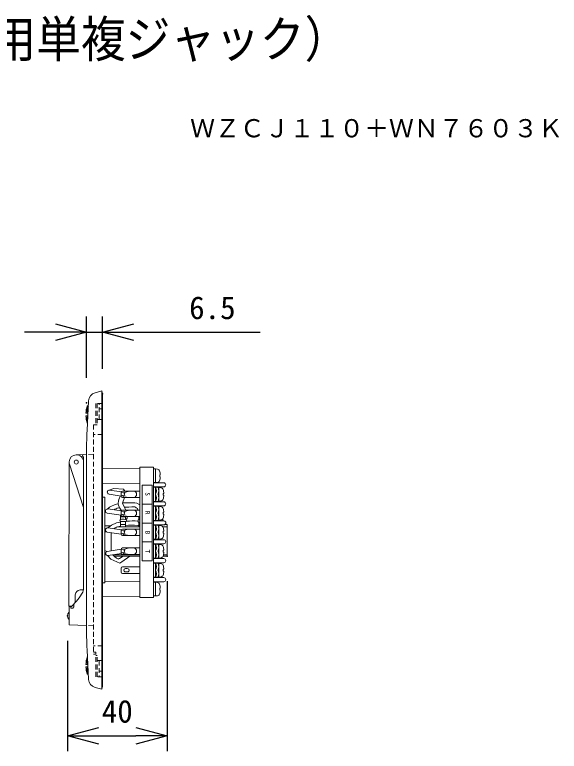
# Model space of a CAD drawing. Units: millimetres, scale not verified. Extents: x -62 to 63, y -57 to 57.
# Drawn here: x 13.2 to 57, y -2.5 to 56.8 of the extents above; entities that cross this region are included whole.
import ezdxf
from ezdxf.enums import TextEntityAlignment as Align

# ---------------------------------------------------------------- set-up
doc = ezdxf.new("R2010")
doc.units = ezdxf.units.MM
doc.header["$LTSCALE"] = 0.125
doc.header["$PDMODE"] = 32
doc.header["$PDSIZE"] = 0.025
doc.linetypes.add('USER1', pattern=[4.7625, 3.175, -1.5875])
for name, color, linetype in [('0-0_0', 7, 'Continuous'), ('0-1_Defpoints', 7, 'Continuous'), ('0-4_MOJI1', 7, 'Continuous'), ('0-5_TOUROKU', 7, 'Continuous'), ('0-6_SUNPO', 7, 'Continuous')]:
    doc.layers.add(name, color=color, linetype=linetype)
doc.layers.add('0-2_GAIKEI', color=1, linetype='Continuous', lineweight=18)
doc.styles.add('ＭＳ ゴシック', font='')
doc.styles.get('ＭＳ ゴシック').set_extended_font_data('MS Gothic')

# ---------------------------------------------------------------- blocks, each defined once
blk = doc.blocks.new('_Open30')
at = {"layer": '0-0_0'}
blk.add_line((0, 0), (-1, 0), dxfattribs=at)
blk.add_lwpolyline([(-1, 0.26795), (0, 0), (-1, -0.26795)], dxfattribs=at)
blk = doc.blocks.new('D1')
at = {"layer": '0-1_Defpoints'}
for p in [(89.9409, 326.7352), (81.9409, 321.9352), (89.9409, 312.2918)]:
    blk.add_point(p, dxfattribs=at)
at = {"layer": '0-6_SUNPO'}
for p, q in [((89.9409, 324.7352), (89.9409, 311.0418)), ((81.9409, 319.9352), (81.9409, 311.0418)), ((84.4409, 312.2918), (87.4409, 312.2918))]:
    blk.add_line(p, q, dxfattribs=at)
at = {"layer": '0-6_SUNPO', "xscale": 2.5, "yscale": 2.5, "rotation": 180}
blk.add_blockref('_Open30', (81.9409, 312.2918), dxfattribs=at)
at = {"layer": '0-6_SUNPO', "xscale": 2.5, "yscale": 2.5}
blk.add_blockref('_Open30', (89.9409, 312.2918), dxfattribs=at)
at = {"layer": '0-6_SUNPO', "style": 'ＭＳ ゴシック'}
blk.add_text('40', height=1.833, dxfattribs=at).set_placement((84.6909, 312.7918), align=Align.BOTTOM_LEFT)
blk = doc.blocks.new('D4')
at = {"layer": '0-1_Defpoints'}
for p in [(84.7609, 344.763), (84.7609, 339.8033), (83.4609, 339.0813)]:
    blk.add_point(p, dxfattribs=at)
at = {"layer": '0-6_SUNPO'}
for p, q in [((83.4609, 341.0813), (83.4609, 346.013)), ((84.7609, 341.8033), (84.7609, 346.013)), ((80.9609, 344.763), (78.4609, 344.763)), ((83.4609, 344.763), (84.7609, 344.763)), ((87.2609, 344.763), (97.4276, 344.763))]:
    blk.add_line(p, q, dxfattribs=at)
at = {"layer": '0-6_SUNPO', "xscale": 2.5, "yscale": 2.5}
blk.add_blockref('_Open30', (83.4609, 344.763), dxfattribs=at)
at = {"layer": '0-6_SUNPO', "xscale": 2.5, "yscale": 2.5, "rotation": 180}
blk.add_blockref('_Open30', (84.7609, 344.763), dxfattribs=at)
at = {"layer": '0-6_SUNPO', "style": 'ＭＳ ゴシック'}
blk.add_text('6.5', height=1.833, dxfattribs=at).set_placement((91.7193, 345.263), align=Align.BOTTOM_LEFT)

msp = doc.modelspace()

# ---------------------------------------------------------------- linework, layer by layer
at = {"layer": '0-2_GAIKEI', "color": 7}
for p, q in [((19.6632, 26.3879), (20.2091, 26.5342)), ((20.2091, 26.5342), (20.2713, 26.3023)), ((20.2713, 26.3023), (20.2713, 2.766)), ((19.0233, 23.3588), (19.1453, 25.7475)), ((20.2713, 25.5342), (20.2713, 3.5342)), ((18.9714, 21.418), (18.1381, 21.394)), ((17.5713, 20.8148), (17.5599, 9.2161)), ((18.9713, 21.3189), (18.9713, 7.7495)), ((23.2713, 20.3042), (20.2713, 20.3304)), ((23.2713, 20.4022), (23.2713, 9.9222)), ((24.3713, 20.4022), (23.2713, 20.4022)), ((24.3713, 20.4022), (24.3713, 9.9222)), ((24.5113, 20.2542), (24.3713, 20.2542)), ((24.5113, 20.2542), (24.6807, 20.2394)), ((24.909, 19.7842), (24.8642, 19.7842)), ((24.8642, 19.7842), (24.8642, 19.6242)), ((24.909, 19.6242), (24.8642, 19.6242)), ((24.5113, 19.1542), (24.3713, 19.1542)), ((25.1863, 19.1422), (24.3713, 19.1422)), ((24.5113, 19.1542), (24.6807, 19.169)), ((25.1863, 18.8122), (24.3713, 18.8122)), ((24.7913, 18.7822), (24.3713, 18.7822)), ((24.7913, 18.7642), (24.9607, 18.7494)), ((25.1442, 18.2942), (25.1442, 18.1342)), ((25.189, 18.2942), (25.1442, 18.2942)), ((25.189, 18.1342), (25.1442, 18.1342)), ((24.7913, 17.6462), (24.3713, 17.6462)), ((25.1863, 17.6162), (24.3713, 17.6162)), ((25.1863, 17.2862), (24.3713, 17.2862)), ((24.7913, 17.2562), (24.3713, 17.2562)), ((24.7913, 17.6642), (24.9607, 17.679)), ((24.7913, 17.2562), (24.7913, 16.1202)), ((24.7913, 17.2382), (24.9607, 17.2234)), ((25.189, 16.6082), (25.1442, 16.6082)), ((25.1863, 16.0902), (24.3713, 16.0902)), ((25.1113, 16.0902), (25.1113, 16.2437)), ((25.4513, 15.7942), (25.2866, 15.7942)), ((25.4513, 13.2342), (25.4513, 15.7942)), ((24.7913, 13.0682), (24.3713, 13.0682)), ((25.1863, 13.0382), (24.3713, 13.0382)), ((24.7913, 13.0862), (24.9607, 13.101)), ((25.4513, 13.2342), (25.132, 13.2342)), ((25.1863, 12.7082), (24.3713, 12.7082)), ((24.7913, 12.6782), (24.3713, 12.6782)), ((24.7913, 12.6782), (24.7913, 11.5422)), ((24.7913, 12.6602), (24.9607, 12.6454)), ((25.189, 12.0302), (25.1442, 12.0302)), ((24.7913, 11.5422), (24.3713, 11.5422)), ((25.1863, 11.5122), (24.3713, 11.5122)), ((24.7913, 11.5602), (24.9607, 11.575)), ((25.1863, 11.1822), (24.3713, 11.1822)), ((24.5113, 11.1342), (24.3713, 11.1342)), ((24.5113, 11.1342), (24.6807, 11.1194)), ((24.909, 10.6642), (24.8642, 10.6642)), ((24.8642, 10.6642), (24.8642, 10.5042)), ((24.909, 10.5042), (24.8642, 10.5042)), ((23.2713, 9.9842), (20.2713, 9.958)), ((24.3713, 9.9222), (23.2713, 9.9222)), ((24.5113, 10.0342), (24.3713, 10.0342)), ((24.5113, 10.0342), (24.6807, 10.049)), ((17.5599, 9.2161), (17.7981, 9.2159)), ((17.5713, 9.1742), (17.7632, 9.1809)), ((17.5713, 9.1742), (17.5713, 8.7342)), ((17.5713, 8.1342), (17.5713, 7.7026)), ((18.9714, 7.6537), (17.5713, 7.7026)), ((19.0233, 5.7095), (19.1453, 3.3209)), ((19.6632, 2.6805), (20.2091, 2.5342)), ((20.2091, 2.5342), (20.2712, 2.766))]:
    msp.add_line(p, q, dxfattribs=at)
at = {"layer": '0-2_GAIKEI'}
for p, q in [((20.2091, 26.5342), (20.2091, 2.5342)), ((19.0279, 25.3342), (19.0279, 24.7342)), ((19.0282, 25.3342), (19.0779, 25.3342)), ((19.0779, 25.3342), (19.0779, 24.7342)), ((19.1219, 25.2902), (19.0779, 25.3342)), ((18.925, 24.5342), (19.0839, 24.5342)), ((18.926, 24.7342), (19.0839, 24.7342)), ((19.0279, 24.5342), (19.0279, 23.9342)), ((19.0779, 24.5342), (19.0779, 24.4275)), ((19.0839, 24.7342), (19.0839, 24.5342)), ((19.0279, 23.9342), (19.0527, 23.9342)), ((17.5713, 20.3342), (17.5713, 20.7614)), ((18.7313, 21.2137), (18.7313, 10.5497)), ((17.5995, 20.6355), (18.7277, 17.1516)), ((24.5113, 20.2542), (24.5113, 19.1542)), ((23.2713, 19.1042), (20.2713, 19.078)), ((20.6505, 18.425), (20.6475, 18.4053)), ((21.1727, 18.682), (20.7927, 18.5603)), ((21.7824, 18.4201), (20.8319, 18.5594)), ((21.9558, 18.6312), (21.1727, 18.682)), ((21.7713, 18.0542), (21.7713, 18.3742)), ((23.2713, 18.4742), (21.8713, 18.4742)), ((22.2192, 18.4242), (21.9413, 18.335)), ((22.0554, 18.4774), (21.9558, 18.6312)), ((22.4339, 18.4742), (22.2192, 18.4242)), ((24.255, 18.9461), (23.455, 18.9461)), ((23.455, 18.9461), (23.455, 12.8661)), ((24.255, 18.9461), (24.255, 12.8661)), ((24.5313, 17.6462), (24.5313, 18.7822)), ((24.7913, 18.7822), (24.7913, 17.6462)), ((20.2713, 17.9842), (20.4513, 17.9842)), ((20.4513, 11.0842), (20.4513, 17.9842)), ((21.7713, 18.0781), (20.7825, 18.223)), ((21.571, 17.8048), (21.535, 17.669)), ((21.6184, 17.9224), (21.571, 17.8048)), ((21.7032, 18.0881), (21.6184, 17.9224)), ((21.7713, 18.3522), (22.0657, 18.3224)), ((21.7713, 18.1512), (22.0455, 18.1234)), ((22.0176, 17.9542), (21.8637, 17.5023)), ((23.2713, 17.9542), (21.8713, 17.9542)), ((21.888, 18.1399), (21.9354, 18.0214)), ((21.9354, 18.0214), (22.4507, 17.9536)), ((22.0657, 18.3224), (22.0099, 18.2463)), ((22.0099, 18.2463), (22.0455, 18.1234)), ((21.5092, 17.4582), (21.5264, 17.4582)), ((21.535, 17.669), (21.5227, 17.5128)), ((21.5227, 17.5128), (21.53, 17.4299)), ((21.53, 17.4299), (21.5457, 17.3527)), ((21.5457, 17.3527), (21.5922, 17.2184)), ((21.5922, 17.2184), (21.6474, 17.1064)), ((21.8637, 17.5023), (22.0433, 17.1051)), ((22.115, 17.1789), (22.3773, 17.1943)), ((22.3773, 17.1943), (22.6201, 17.2159)), ((22.6201, 17.2159), (22.7201, 17.2193)), ((22.7201, 17.2193), (22.8018, 17.2147)), ((22.8018, 17.2147), (22.8631, 17.2026)), ((22.8631, 17.2026), (22.9114, 17.183)), ((23.0124, 17.5133), (23.2713, 17.357)), ((24.255, 17.4261), (23.455, 17.4261)), ((24.5313, 16.1202), (24.5313, 17.2562)), ((20.5129, 16.9024), (20.51, 16.8827)), ((21.7713, 16.5354), (20.645, 16.7004)), ((21.7759, 16.8783), (20.6943, 17.0368)), ((21.5431, 17.1199), (21.6302, 17.1386)), ((21.6474, 17.1064), (21.7023, 17.0116)), ((21.7023, 17.0116), (21.7507, 16.9319)), ((21.7507, 16.9319), (21.7783, 16.8849)), ((21.7713, 16.5282), (21.7713, 16.8482)), ((21.7713, 16.8262), (22.0657, 16.7964)), ((21.7713, 16.6252), (22.0455, 16.5974)), ((23.2713, 16.9482), (21.8713, 16.9482)), ((21.888, 16.6139), (21.9354, 16.4954)), ((22.2192, 16.8982), (21.9413, 16.809)), ((22.0005, 17.1757), (22.115, 17.1789)), ((22.0657, 16.7964), (22.0099, 16.7203)), ((22.0099, 16.7203), (22.0455, 16.5974)), ((22.0433, 17.1051), (22.133, 16.9482)), ((22.4339, 16.9482), (22.2192, 16.8982)), ((22.9114, 17.183), (22.9794, 17.1413)), ((22.9794, 17.1413), (23.069, 17.0767)), ((23.069, 17.0767), (23.1072, 16.9482)), ((21.6707, 16.1592), (21.6492, 16.1038)), ((21.6492, 16.1038), (21.7113, 16.0209)), ((21.7113, 16.193), (21.6707, 16.1592)), ((21.7113, 16.4942), (21.7113, 16.193)), ((21.7113, 16.3942), (22.1113, 16.3942)), ((21.7907, 16.2114), (21.7113, 16.193)), ((21.7907, 16.0378), (21.7113, 16.0194)), ((21.7113, 16.0209), (21.7113, 15.5942)), ((21.9691, 16.2145), (21.7907, 16.2114)), ((21.9691, 16.0409), (21.7907, 16.0378)), ((23.2713, 16.4282), (21.8713, 16.4282)), ((21.9354, 16.4954), (22.4507, 16.4276)), ((22.1113, 16.1899), (21.9691, 16.2145)), ((22.1113, 16.0163), (21.9691, 16.0409)), ((22.1113, 16.4282), (22.1113, 16.1899)), ((22.1113, 16.1899), (22.1721, 16.1653)), ((22.166, 16.027), (22.1113, 16.0178)), ((22.1113, 16.0178), (22.1113, 15.5942)), ((22.1967, 16.2153), (22.1331, 16.1841)), ((22.2029, 16.0977), (22.166, 16.027)), ((22.1721, 16.1653), (22.2029, 16.0977)), ((22.2459, 16.2952), (22.1967, 16.2153)), ((22.2398, 16.4243), (22.2459, 16.2952)), ((23.1259, 16.1232), (23.1043, 16.0679)), ((23.1043, 16.0679), (23.1664, 15.9849)), ((23.1664, 16.157), (23.1259, 16.1232)), ((23.2458, 16.1754), (23.1664, 16.157)), ((23.2458, 16.0019), (23.1664, 15.9834)), ((23.1713, 16.1583), (23.1713, 16.4282)), ((23.1713, 16.3942), (23.2713, 16.3942)), ((23.2713, 16.1792), (23.2458, 16.1754)), ((23.2713, 16.0056), (23.2458, 16.0019)), ((24.7913, 16.1202), (24.3713, 16.1202)), ((24.7913, 16.1382), (24.9607, 16.153)), ((20.4513, 15.6842), (20.9013, 15.6842)), ((20.757, 15.5846), (20.6706, 15.5156)), ((21.7759, 15.3554), (20.6943, 15.5139)), ((20.9828, 15.7373), (20.757, 15.5846)), ((21.398, 15.9298), (20.9828, 15.7373)), ((21.7113, 15.983), (21.398, 15.9298)), ((21.4675, 15.5922), (21.7113, 15.641)), ((21.4782, 15.5942), (23.2713, 15.5942)), ((21.7113, 15.7942), (22.1113, 15.7942)), ((23.2713, 15.4222), (21.8713, 15.4222)), ((22.4339, 15.4222), (22.2192, 15.3722)), ((23.091, 15.719), (23.1713, 15.7149)), ((23.1713, 15.5942), (23.1713, 15.9847)), ((24.255, 15.9061), (23.455, 15.9061)), ((25.1863, 15.7602), (24.3713, 15.7602)), ((24.7913, 15.7302), (24.3713, 15.7302)), ((24.5313, 14.5942), (24.5313, 15.7302)), ((24.7913, 14.5942), (24.7913, 15.7302)), ((24.7913, 15.7122), (24.9607, 15.6974)), ((25.1229, 15.5942), (25.4513, 15.5942)), ((20.5137, 15.3842), (20.4513, 15.3842)), ((20.5937, 15.1942), (20.4513, 15.1942)), ((20.5129, 15.3795), (20.51, 15.3597)), ((21.7713, 15.0125), (20.645, 15.1775)), ((20.9513, 13.6705), (20.9513, 15.1326)), ((21.7713, 15.0022), (21.7713, 15.3222)), ((21.7713, 15.3002), (22.0657, 15.2704)), ((21.7713, 15.0992), (22.0455, 15.0714)), ((23.2713, 14.9022), (21.8713, 14.9022)), ((21.888, 15.0879), (21.9354, 14.9694)), ((21.9354, 14.9694), (22.4507, 14.9016)), ((22.2192, 15.3722), (21.9413, 15.283)), ((22.0657, 15.2704), (22.0099, 15.1943)), ((22.0099, 15.1943), (22.0455, 15.0714)), ((25.189, 15.2422), (25.1442, 15.2422)), ((25.1442, 15.2422), (25.1442, 15.0822)), ((25.189, 15.0822), (25.1442, 15.0822)), ((24.255, 14.3861), (23.455, 14.3861)), ((24.7913, 14.5942), (24.3713, 14.5942)), ((25.1863, 14.5642), (24.3713, 14.5642)), ((25.1863, 14.2342), (24.3713, 14.2342)), ((24.7913, 14.6122), (24.9607, 14.627)), ((20.5959, 13.6091), (20.4513, 13.6942)), ((21.7738, 13.791), (20.6475, 13.626)), ((21.7713, 13.4762), (21.7713, 13.7962)), ((21.7713, 13.7742), (22.0657, 13.7444)), ((23.2713, 13.8962), (21.8713, 13.8962)), ((22.2192, 13.8462), (21.9413, 13.757)), ((22.0657, 13.7444), (22.0099, 13.6683)), ((22.0099, 13.6683), (22.0455, 13.5454)), ((22.4339, 13.8962), (22.2192, 13.8462)), ((24.7913, 14.2042), (24.3713, 14.2042)), ((24.5313, 13.0682), (24.5313, 14.2042)), ((24.7913, 14.2042), (24.7913, 13.0682)), ((24.7913, 14.1862), (24.9607, 14.1714)), ((25.1442, 13.7162), (25.1442, 13.5562)), ((25.189, 13.7162), (25.1442, 13.7162)), ((20.4513, 13.4942), (20.5129, 13.4942)), ((20.5125, 13.4437), (20.5155, 13.4239)), ((20.6737, 13.2879), (20.9404, 13.005)), ((21.7785, 13.448), (20.6969, 13.2896)), ((21.0806, 13.3458), (21.2194, 13.2099)), ((23.2713, 13.3342), (21.0917, 13.3342)), ((23.2713, 13.2342), (21.193, 13.2342)), ((21.2194, 13.2099), (21.3806, 13.0821)), ((21.3806, 13.0821), (21.4532, 13.039)), ((21.4532, 13.039), (21.5099, 13.015)), ((21.5823, 13.0307), (21.6243, 13.0593)), ((21.6243, 13.0593), (21.9143, 13.2342)), ((21.7713, 13.5732), (22.0455, 13.5454)), ((21.8176, 12.7796), (22.451, 13.2342)), ((23.2713, 13.3762), (21.8713, 13.3762)), ((21.888, 13.5619), (21.9354, 13.4434)), ((21.9354, 13.4434), (22.4507, 13.3756)), ((25.189, 13.5562), (25.1442, 13.5562)), ((25.4513, 13.3342), (25.1583, 13.3342)), ((20.9404, 13.005), (21.6592, 12.6878)), ((21.5099, 13.015), (21.5412, 13.0081)), ((21.5412, 13.0081), (21.5442, 13.008)), ((21.5442, 13.008), (21.5537, 13.013)), ((21.5537, 13.013), (21.5823, 13.0307)), ((21.6592, 12.6878), (21.8176, 12.7796)), ((24.255, 12.8661), (23.455, 12.8661)), ((24.5313, 11.5422), (24.5313, 12.6782)), ((21.7713, 11.9502), (21.7713, 12.2702)), ((23.2713, 12.3702), (21.8713, 12.3702)), ((22.1135, 12.2502), (22.2535, 12.2502)), ((22.1135, 11.9702), (22.2535, 11.9702)), ((23.2713, 11.8502), (21.8713, 11.8502)), ((20.2713, 11.0842), (20.4513, 11.0842)), ((23.2713, 11.1842), (20.4513, 11.2088)), ((24.5113, 11.1342), (24.5113, 10.0342)), ((18.0713, 10.1249), (18.0713, 9.5114)), ((18.4573, 10.5246), (18.7313, 10.5342)), ((17.7199, 9.1794), (17.7197, 9.056)), ((17.8643, 9.0558), (17.7197, 9.056)), ((17.8643, 9.0558), (17.9644, 9.1557)), ((17.9601, 9.3863), (17.9598, 9.1512)), ((17.5713, 8.7342), (17.5713, 8.1342)), ((19.0279, 5.1342), (19.0527, 5.1342)), ((19.0279, 4.5342), (19.0279, 5.1342)), ((18.925, 4.5342), (19.0839, 4.5342)), ((18.926, 4.3342), (19.0839, 4.3342)), ((19.0279, 3.7342), (19.0279, 4.3342)), ((19.0779, 4.5342), (19.0779, 4.6409)), ((19.0779, 3.7342), (19.0779, 4.3342)), ((19.0839, 4.3342), (19.0839, 4.5342)), ((19.0282, 3.7342), (19.0779, 3.7342)), ((19.1219, 3.7782), (19.0779, 3.7341))]:
    msp.add_line(p, q, dxfattribs=at)
at = {"layer": '0-2_GAIKEI', "linetype": 'USER1'}
for p, q in [((20.2713, 25.5342), (19.7313, 25.5342)), ((19.7313, 25.5342), (19.7313, 23.8142)), ((19.8313, 25.5342), (19.8313, 23.8142)), ((19.9913, 24.2342), (19.9913, 25.5342)), ((19.9913, 25.0942), (20.2713, 25.0942)), ((19.5313, 23.8142), (19.8313, 23.8142)), ((19.5313, 23.8142), (19.5313, 5.3442)), ((20.2713, 24.2342), (19.8313, 24.2342)), ((20.2713, 23.0342), (19.5313, 23.0342)), ((19.5313, 21.4342), (18.9714, 21.418)), ((19.5313, 7.6342), (18.9714, 7.6537)), ((20.2713, 6.0342), (19.5313, 6.0342)), ((19.5313, 5.5092), (19.7313, 5.5092)), ((19.5313, 5.3442), (19.7313, 5.3442)), ((19.7313, 3.5342), (19.7313, 5.5092)), ((19.7313, 5.2542), (19.8313, 5.2542)), ((19.8313, 3.5342), (19.8313, 5.2542)), ((20.2713, 4.8342), (19.8313, 4.8342)), ((19.9913, 4.8342), (19.9913, 3.5342)), ((19.9913, 3.9742), (20.2713, 3.9742)), ((20.2713, 3.5342), (19.7313, 3.5342))]:
    msp.add_line(p, q, dxfattribs=at)
at = {"layer": '0-2_GAIKEI', "color": 7}
for points in [[(25.189, 16.7682), (25.1442, 16.7682), (25.1442, 16.6082)], [(25.189, 12.1902), (25.1442, 12.1902), (25.1442, 12.0302)]]:
    msp.add_lwpolyline(points, dxfattribs=at)
at = {"layer": '0-2_GAIKEI'}
msp.add_circle((18.1513, 20.8142), 0.16, dxfattribs=at)
at = {"layer": '0-2_GAIKEI', "color": 7}
for centre, radius, start, end in [((19.8444, 25.7118), 0.7, 105.00001, 177.07669), ((58.9713, 21.3189), 40, 177.07669, 180), ((18.1513, 20.8142), 0.58, 91.29542, 178.60865), ((24.6633, 20.0401), 0.2, 16.25703, 85), ((23.5113, 19.7042), 1.4, 3.27583, 16.25703), ((23.5113, 19.7042), 1.4, 343.74297, 356.72417), ((24.6633, 19.3682), 0.2, 275, 343.74297), ((25.1863, 18.9772), 0.165, 270, 90), ((24.9433, 18.5501), 0.2, 16.25703, 85), ((23.7913, 18.2142), 1.4, 3.27583, 16.25703), ((24.9433, 17.8782), 0.2, 275, 343.74297), ((23.7913, 18.2142), 1.4, 343.74297, 356.72417), ((24.9433, 17.0241), 0.2, 16.25703, 85), ((25.1863, 17.4512), 0.165, 270, 90), ((23.7913, 16.6882), 1.4, 3.27583, 16.25703), ((23.7913, 16.6882), 1.4, 343.74297, 356.72417), ((25.1863, 15.9252), 0.165, 305.12568, 90), ((24.9433, 13.3002), 0.2, 275, 343.74297), ((25.1863, 12.8732), 0.165, 270, 90), ((24.9433, 12.4461), 0.2, 16.25703, 85), ((23.7913, 12.1102), 1.4, 3.27583, 16.25703), ((23.7913, 12.1102), 1.4, 343.74297, 356.72417), ((24.9433, 11.7742), 0.2, 275, 343.74297), ((25.1863, 11.3472), 0.165, 270, 90), ((24.6633, 10.9201), 0.2, 16.25703, 85), ((23.5113, 10.5842), 1.4, 3.27583, 16.25703), ((24.6633, 10.2482), 0.2, 275, 343.74297), ((23.5113, 10.5842), 1.4, 343.74297, 356.72417), ((13.5313, 13.4342), 6, 314.85591, 315.32797), ((17.8863, 8.4342), 0.435, 136.39718, 223.60282), ((58.9713, 7.7495), 40, 180.00003, 182.92331), ((19.8444, 3.3566), 0.7, 182.92331, 255)]:
    msp.add_arc(centre, radius, start, end, dxfattribs=at)
at = {"layer": '0-2_GAIKEI'}
for centre, radius, start, end in [((21.3239, 24.6342), 2.4, 163.04213, 177.61191), ((21.3239, 24.6342), 2.4, 182.38803, 196.95781), ((18.1513, 20.8142), 0.58, 359.94385, 91.29542), ((18.7513, 21.3117), 0.1, 91.65074, 258.46304), ((18.1513, 20.8142), 0.58, 178.60865, 197.94385), ((20.8057, 18.3813), 0.16, 171.39619, 261.66378), ((20.8087, 18.4011), 0.16, 81.66378, 171.39619), ((21.8713, 18.3742), 0.1, 90, 180), ((22.7344, 18.2127), 0.2703, 286.98605, 75.25469), ((23.8891, 18.4982), 0.7021, 336.14136, 23.85864), ((24.0891, 18.4982), 0.7021, 336.14136, 23.85864), ((21.8713, 18.0542), 0.1, 180, 270), ((23.8891, 17.9302), 0.7021, 336.14136, 23.85864), ((24.0891, 17.9302), 0.7021, 336.14136, 23.85864), ((22.1297, 15.0527), 2.4843, 104.46563, 127.14128), ((22.4159, 10.0135), 7.5234, 85.45324, 94.17127), ((23.8891, 16.9722), 0.7021, 336.14136, 23.85864), ((24.0891, 16.9722), 0.7021, 336.14136, 23.85864), ((20.6682, 16.8587), 0.16, 171.39619, 261.66378), ((20.6711, 16.8785), 0.16, 81.66378, 171.39619), ((21.8251, 15.8701), 1.2813, 102.7169, 121.0383), ((21.8713, 16.8482), 0.1, 90, 180), ((22.7344, 16.6867), 0.2703, 286.98605, 75.25469), ((23.8891, 16.4042), 0.7021, 336.14136, 23.85864), ((24.0891, 16.4042), 0.7021, 336.14136, 23.85864), ((21.9113, 16.4942), 0.2, 165.79356, 180), ((21.8713, 16.5282), 0.1, 180, 270), ((22.7688, 9.0563), 7.0196, 87.26068, 94.72679), ((24.9433, 16.3522), 0.2, 275, 343.74297), ((20.6711, 15.3556), 0.16, 81.66378, 171.39619), ((21.9781, 14.1525), 1.5276, 109.5291, 122.20246), ((21.8713, 15.3222), 0.1, 90, 180), ((22.6297, 10.0888), 5.649, 85.31607, 95.26614), ((22.7344, 15.1607), 0.2703, 286.98605, 75.25469), ((23.8891, 15.4462), 0.7021, 336.14136, 23.85864), ((24.0891, 15.4462), 0.7021, 336.14136, 23.85864), ((24.9433, 15.4981), 0.2, 16.25703, 85), ((23.7913, 15.1622), 1.4, 3.27583, 16.25703), ((25.1863, 15.9252), 0.165, 270, 305.12568), ((20.6682, 15.3358), 0.16, 171.39619, 261.66378), ((21.8713, 15.0022), 0.1, 180, 270), ((23.8891, 14.8782), 0.7021, 336.14136, 23.85864), ((24.0891, 14.8782), 0.7021, 336.14136, 23.85864), ((23.7913, 15.1622), 1.4, 343.74297, 356.72417), ((24.9433, 14.8262), 0.2, 275, 343.74297), ((25.1863, 14.3992), 0.165, 270, 90), ((21.8713, 13.7962), 0.1, 90, 180), ((22.7344, 13.6347), 0.2703, 286.98605, 75.25469), ((23.8891, 13.9202), 0.7021, 336.14136, 23.85864), ((23.8891, 13.3522), 0.7021, 336.14136, 23.85864), ((24.0891, 13.9202), 0.7021, 336.14136, 23.85864), ((24.0891, 13.3522), 0.7021, 336.14136, 23.85864), ((24.9433, 13.9721), 0.2, 16.25703, 85), ((23.7913, 13.6362), 1.4, 3.27583, 16.25703), ((20.6707, 13.4676), 0.16, 98.33622, 188.60381), ((20.6737, 13.4479), 0.16, 188.60381, 278.33622), ((21.8713, 13.4762), 0.1, 180, 270), ((23.7913, 13.6362), 1.4, 343.74297, 356.72417), ((23.8891, 12.3942), 0.7021, 336.14136, 23.85864), ((24.0891, 12.3942), 0.7021, 336.14136, 23.85864), ((21.8713, 12.2702), 0.1, 90, 180), ((21.8713, 11.9502), 0.1, 180, 270), ((22.1135, 12.1102), 0.14, 90, 270.00006), ((22.2535, 12.1102), 0.14, 270, 90.00048), ((23.8891, 11.8262), 0.7021, 336.14136, 23.85864), ((24.0891, 11.8262), 0.7021, 336.14136, 23.85864), ((13.5313, 13.4342), 6, 315.32797, 328.99728), ((18.4713, 10.1249), 0.4, 92, 180), ((18.3313, 10.5501), 0.4, 328.94111, 359.94385), ((21.3239, 4.4342), 2.4, 163.04219, 177.61197), ((21.3239, 4.4342), 2.4, 182.38809, 196.95787)]:
    msp.add_arc(centre, radius, start, end, dxfattribs=at)

# ---------------------------------------------------------------- block references
at = {"layer": '0-6_SUNPO'}
for name in ['D4', 'D1']:
    msp.add_blockref(name, (-64.4897, -313.501), dxfattribs=at)

# ---------------------------------------------------------------- texts
at = {"layer": '0-2_GAIKEI', "color": 7, "style": 'ＭＳ ゴシック'}
for s, p in [('S', (23.6013, 18.3774)), ('R', (23.6013, 16.8774)), ('B', (23.6013, 15.2774)), ('T', (23.6013, 13.7774))]:
    msp.add_text(s, height=0.3666, rotation=270, dxfattribs=at).set_placement(p, align=Align.BOTTOM_LEFT)
at = {"layer": '0-4_MOJI1', "style": 'ＭＳ ゴシック', "width": 0.9}
msp.add_text('コネクタープレート（マイク用単複ジャック）', height=2.933, dxfattribs=at).set_placement((-35.4897, 52.499), align=Align.BOTTOM_LEFT)
at = {"layer": '0-5_TOUROKU', "style": 'ＭＳ ゴシック'}
msp.add_text('ＷＺＣＪ１１０＋ＷＮ７６０３Ｋ', height=1.466, dxfattribs=at).set_placement((27.3103, 46.499), align=Align.BOTTOM_LEFT)

doc.saveas('drawing.dxf')
